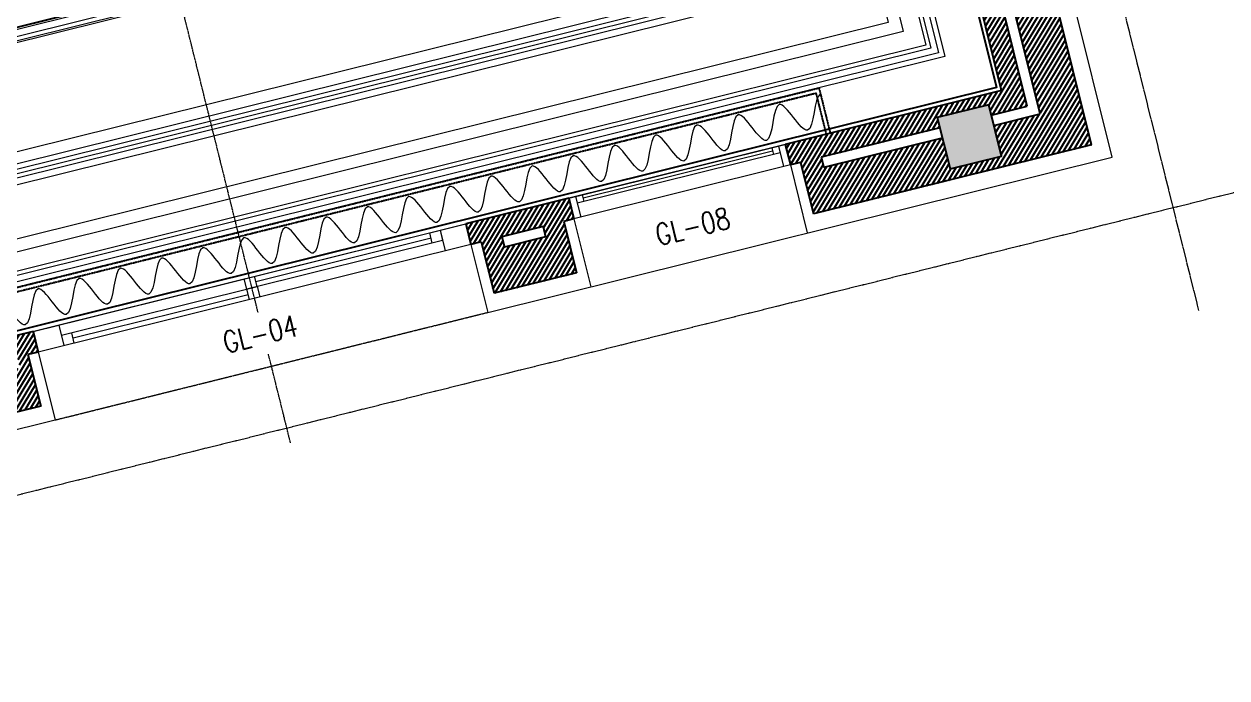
# Model space of a CAD drawing. Header units: inches. Extents: x 122939 to 389145, y 29603 to 574065.
# Drawn here: x 355941 to 361606, y 494827 to 497909 of the extents above; entities that cross this region are included whole.
import ezdxf
from ezdxf.enums import TextEntityAlignment as Align

# ---------------------------------------------------------------- set-up
doc = ezdxf.new("R2010")
doc.units = ezdxf.units.IN
doc.header["$MEASUREMENT"] = 0
doc.set_wipeout_variables(frame=1)
for name, pattern in [('CENTERX2', [4, 2.5, -0.5, 0.5, -0.5]), ('HIDDEN', [0.375, 0.25, -0.125]), ('PHANTOM-Z', [69.2, 60, -1.4, 2.5, -1.4, 2.5, -1.4])]:
    doc.linetypes.add(name, pattern=pattern)
for name, color, linetype, lineweight in [('a-cut', 30, 'PHANTOM-Z', 18), ('A-DOOR', 134, 'Continuous', 18), ('A-GLAZ', 134, 'Continuous', 18), ('A-GLAZ-IDEN', 3, 'Continuous', 18), ('A-WALL-TILE', 8, 'Continuous', 9), ('GRC', 41, 'Continuous', 0), ('XREF-V2-FF_COLS$0$A-COLS-PATT', 253, 'Continuous', 20)]:
    doc.layers.add(name, color=color, linetype=linetype, lineweight=lineweight)
for name, color, linetype in [('A-Plaster', 2, 'Continuous'), ('A-WALL', 7, 'Continuous'), ('column', 3, 'Continuous'), ('CQ Wall hatch_CHB', 8, 'Continuous'), ('DETAIL', 1, 'Continuous'), ('Layer7', 8, 'Continuous')]:
    doc.layers.add(name, color=color, linetype=linetype)
doc.styles.add('TXT2', font='romans.shx', dxfattribs={"width": 0.9})
pattern_1 = [(238.971423, (340850.444, 394099.291), (16.0670684, -9.6649787), [])]

# ---------------------------------------------------------------- blocks, each defined once
blk = doc.blocks.new('TAG-WIN')
at = {"color": 1}
blk.add_wipeout([(-3.34, 0), (3.34, 0), (4.5, 2.01), (3.34, 4), (-3.34, 4), (-4.5, 2)], dxfattribs=at)
at = {"color": 2, "style": 'TXT2', "width": 0.8}
blk.add_attdef('AW01', text='', height=2, dxfattribs=at).set_placement((0, 2), align=Align.MIDDLE)

msp = doc.modelspace()

# ---------------------------------------------------------------- hatches: boundary and pattern name
at = {"layer": 'CQ Wall hatch_CHB'}
h = msp.add_hatch(dxfattribs=at)
h.set_pattern_fill('ANSI31,_O', color=8, scale=150, angle=180)
h.set_pattern_definition(pattern_1)
h.paths.add_polyline_path([(359802.742, 501200.325), (359996.826, 501248.612), (359765.599, 502177.957), (359571.516, 502129.668)])
h.paths.add_polyline_path([(360128.214, 499684.049), (360371.065, 499744.47), (360274.487, 500132.636), (360031.639, 500072.216), (360055.785, 499975.175), (360104.304, 499987.246), (360152.837, 499793.224), (360104.073, 499781.091)])
h.paths.add_polyline_path([(359525.928, 497341.71), (359550.076, 497244.65), (359598.597, 497256.721), (359658.952, 497014.136), (360969.274, 497340.153), (360648.727, 498628.494), (360454.644, 498580.206), (360726.902, 497485.947), (360508.29, 497431.556), (360544.435, 497286.282), (360301.832, 497225.919), (360265.687, 497371.192), (359707.711, 497232.344), (359695.639, 497280.865), (360253.616, 497419.713), (360241.472, 497468.523), (360484.345, 497528.925), (360496.482, 497480.14), (360666.054, 497522.309), (360430.012, 498471.029), (360478.533, 498483.101), (360454.644, 498580.206), (360405.995, 498568.103), (360394.051, 498616.655), (360297.019, 498592.514), (360545.124, 497595.292)])
h.paths.add_polyline_path([(359669.277, 501115.595), (359766.294, 501139.732), (359754.22, 501188.253), (359802.742, 501200.325), (359778.363, 501297.308), (359730.074, 501285.294), (359522.995, 502117.595), (359425.976, 502093.456)])
h.paths.add_polyline_path([(360019.811, 500120.797), (359922.793, 500096.659), (360043.511, 499611.451), (360140.534, 499635.59)])
h = msp.add_hatch(dxfattribs=at)
h.set_pattern_fill('ANSI31,_O', color=8, scale=150, angle=180)
h.set_pattern_definition(pattern_1)
h.paths.add_polyline_path([(358203.566, 496858.116), (358191.494, 496906.636), (358385.574, 496954.935), (358397.646, 496906.414)], flags=16)
h.paths.add_polyline_path([(358542.978, 496736.464), (358482.619, 496979.068), (358531.14, 496991.14), (358506.993, 497088.193), (358021.788, 496967.462), (358045.931, 496870.421), (358094.452, 496882.493), (358154.811, 496639.896)])
h = msp.add_hatch(dxfattribs=at)
h.set_pattern_fill('ANSI31,_O', color=8, scale=150, angle=180)
h.set_pattern_definition(pattern_1)
h.paths.add_polyline_path([(356019.898, 496108.717), (355959.536, 496351.329), (356008.057, 496363.401), (355983.913, 496460.443), (355935.395, 496448.363), (355498.705, 496339.724), (355522.849, 496242.682), (355911.279, 496339.314), (355923.351, 496290.793), (355631.965, 496218.296), (355619.891, 496266.826), (355571.37, 496254.754), (355583.444, 496206.223), (355631.733, 496012.14)])
at = {"layer": 'XREF-V2-FF_COLS$0$A-COLS-PATT'}
msp.add_hatch(color=256, dxfattribs=at).paths.add_polyline_path([(360302.1, 497225.961), (360544.704, 497286.321), (360484.345, 497528.925), (360241.74, 497468.565)])

# ---------------------------------------------------------------- linework, layer by layer
at = {"layer": 'a-cut'}
msp.add_line((359778.85, 503366.282, 0), (361472.609, 496558.524, 0), dxfattribs=at)
at = {"layer": 'A-DOOR'}
for p, q in [((357864.037, 496876.69, 0), (357851.965, 496925.211, 0)), ((357033.136, 496695.725, 0), (357858.001, 496900.95, 0)), ((357039.172, 496671.465, 0), (357027.1, 496719.986, 0)), ((357002.734, 496610.875, 0), (356990.662, 496659.396, 0)), ((356171.844, 496429.913, 0), (356996.698, 496635.135, 0)), ((356177.88, 496405.653, 0), (356165.808, 496454.174, 0))]:
    msp.add_line(p, q, dxfattribs=at)
at = {"layer": 'A-DOOR', "color": 9, "linetype": 'HIDDEN'}
msp.add_line((356087.728, 496043.18, 0), (358125.602, 496550.2, 0), dxfattribs=at)
at = {"layer": 'A-DOOR', "elevation": 0}
msp.add_lwpolyline([(356008.057, 496363.401), (355983.909, 496460.459), (358021.784, 496967.479), (358045.931, 496870.421)], close=True, dxfattribs=at)
for points in [[(357900.482, 496937.299), (357912.558, 496888.762), (356990.651, 496659.393), (356978.575, 496707.93)], [(357900.482, 496937.299), (357924.629, 496840.241)], [(356117.283, 496442.118), (357039.179, 496671.484), (357051.255, 496622.947)], [(355983.913, 496460.443), (356105.215, 496490.623), (356129.359, 496393.581)]]:
    msp.add_lwpolyline(points, dxfattribs=at)
at = {"layer": 'A-GLAZ'}
for p, q in [((359525.934, 497341.687, 0), (358506.996, 497088.181, 0)), ((359462.857, 497325.994, 0), (359470.703, 497294.455, 0)), ((359494.395, 497333.84, 0), (359518.539, 497236.799, 0)), ((359502.242, 497302.302, 0), (358546.381, 497064.49, 0)), ((359466.78, 497310.224, 0), (358573.996, 497088.106, 0)), ((359550.078, 497244.646, 0), (358531.14, 496991.14, 0)), ((358538.534, 497096.028, 0), (358562.678, 496998.986, 0)), ((358570.073, 497103.875, 0), (358577.919, 497072.336, 0))]:
    msp.add_line(p, q, dxfattribs=at)
at = {"layer": 'A-Plaster', "elevation": 0}
msp.add_lwpolyline([(355979.085, 496479.851), (353475.381, 495856.934), (352371.755, 500296.466)], dxfattribs=at)
at = {"layer": 'A-WALL'}
for p, q in [((360969.019, 497340.059, 0), (360648.474, 498628.431, 0)), ((360544.87, 497595.201, 0), (360296.756, 498592.448, 0)), ((360666.055, 497522.303, 0), (360430.014, 498471.03, 0)), ((360726.648, 497485.854, 0), (360478.535, 498483.102, 0)), ((360544.87, 497595.201, 0), (359525.933, 497341.691, 0)), ((360496.225, 497480.076, -0.083), (360666.062, 497522.311, -0.018)), ((360666.062, 497522.311, -0.018), (360666.055, 497522.303, 0)), ((360508.291, 497431.554, -0.083), (360726.648, 497485.854, 0)), ((360253.623, 497419.686, -0.178), (359695.639, 497280.865, -0.016)), ((359525.933, 497341.691, 0), (359550.076, 497244.65, 0)), ((360969.019, 497340.059, 0), (359658.957, 497014.117, 0)), ((360265.692, 497371.174, -0.178), (359707.711, 497232.345, -0.016)), ((359695.639, 497280.865, 0), (359707.711, 497232.344, 0)), ((359598.597, 497256.721, 0), (359550.076, 497244.65, 0)), ((359598.597, 497256.721, 0), (359658.957, 497014.117, 0)), ((358506.996, 497088.181, 0), (358021.788, 496967.462, 0)), ((358506.996, 497088.181, 0), (358531.14, 496991.14, 0)), ((358531.14, 496991.14, 0), (358482.619, 496979.068, 0)), ((358482.619, 496979.068, 0), (358542.978, 496736.464, 0)), ((358021.788, 496967.462, 0), (358045.931, 496870.421, 0)), ((358385.577, 496954.924, 0), (358191.494, 496906.637, 0)), ((358385.577, 496954.924, 0), (358397.649, 496906.403, 0)), ((358094.452, 496882.493, 0), (358045.931, 496870.421, 0)), ((358094.452, 496882.493, 0), (358154.812, 496639.889, 0)), ((358191.494, 496906.637, 0), (358203.566, 496858.116, 0)), ((358397.649, 496906.403, 0), (358203.566, 496858.116, 0)), ((358542.978, 496736.464, 0), (358154.812, 496639.889, 0)), ((355983.913, 496460.443, 0), (355498.705, 496339.724, 0)), ((355983.913, 496460.443, 0), (356008.057, 496363.401, 0)), ((356008.057, 496363.401, 0), (355959.536, 496351.329, 0)), ((355959.536, 496351.329, 0), (356019.896, 496108.725, 0)), ((356019.896, 496108.725, 0), (355631.729, 496012.15, 0))]:
    msp.add_line(p, q, dxfattribs=at)
at = {"layer": 'A-WALL-TILE'}
for p, q in [((361065.967, 497281.74, 0), (359862.327, 502119.554, 0)), ((358125.606, 496550.183, 0), (361065.967, 497281.74, 0)), ((359550.077, 497244.646, 0), (359629.751, 496924.412, 0)), ((358531.14, 496991.14, 0), (358610.814, 496670.902, 0)), ((358045.931, 496870.421, 0), (358125.606, 496550.183, 0)), ((356008.057, 496363.401, 0), (356087.732, 496043.164, 0)), ((353147.37, 495311.607, 0), (356087.732, 496043.164, 0))]:
    msp.add_line(p, q, dxfattribs=at)
at = {"layer": 'column', "elevation": 0}
msp.add_lwpolyline([(360302.1, 497225.961), (360544.704, 497286.321), (360484.345, 497528.925), (360241.74, 497468.565)], close=True, dxfattribs=at)
at = {"layer": 'DETAIL', "color": 8, "lineweight": 0, "ltscale": 500}
for points in [[(359691.105, 497577.654, 0), (359659.824, 497566.73, 0), (359666.776, 497264.108, 0), (359461.795, 497675.222, 0), (359473.401, 497214.394, 0), (359267.712, 497626.937, 0), (359279.317, 497166.106, 0), (359073.629, 497578.649, 0), (359085.234, 497117.818, 0), (358879.545, 497530.362, 0), (358891.151, 497069.53, 0), (358685.462, 497482.074, 0), (358697.068, 497021.243, 0), (358491.379, 497433.786, 0), (358502.974, 496973.358, 0), (358366.218, 497247.264, 0), (358333.767, 497239.997, 0)], [(358333.767, 497239.997, 0), (358302.486, 497229.073, 0), (358309.438, 496926.451, 0), (358104.457, 497337.565, 0), (358116.062, 496876.737, 0), (357910.374, 497289.28, 0), (357921.979, 496828.449, 0), (357716.29, 497240.992, 0), (357727.896, 496780.161, 0), (357522.207, 497192.705, 0), (357533.813, 496731.873, 0), (357328.124, 497144.417, 0), (357339.729, 496683.586, 0), (357134.041, 497096.129, 0), (357145.636, 496635.701, 0), (357008.88, 496909.607, 0), (356976.428, 496902.34, 0)], [(356976.428, 496902.34, 0), (356945.148, 496891.416, 0), (356952.1, 496588.793, 0), (356747.119, 496999.908, 0), (356758.724, 496539.08, 0), (356553.035, 496951.622, 0), (356564.641, 496490.792, 0), (356358.952, 496903.335, 0), (356370.558, 496442.504, 0), (356164.869, 496855.047, 0), (356176.474, 496394.216, 0), (355970.786, 496806.76, 0), (355982.391, 496345.929, 0), (355776.702, 496758.472, 0), (355788.298, 496298.044, 0), (355651.541, 496571.95, 0), (355619.09, 496564.683, 0)]]:
    msp.add_open_spline(points, degree=3, knots=[1114.48912686, 1114.48912686, 1114.48912686, 1114.48912686, 1292.90734598, 1473.18490975, 1653.46247353, 1833.7400373, 2014.01760107, 2194.29516485, 2374.57272862, 2554.85029239, 2735.12785617, 2915.40541994, 3095.68298371, 3275.96054749, 3456.23811126, 3636.04309113, 3636.04309113, 3636.04309113, 3636.04309113], dxfattribs=at)
at = {"layer": 'GRC'}
for p, q in [((354212.898, 496246.524, 0), (359686.045, 497608.234, 0)), ((359739.162, 497394.742, 0), (359686.045, 497608.234, 0)), ((354237.135, 496231.944, 0), (359671.466, 497583.997, 0)), ((359719.753, 497389.913, 0), (359671.466, 497583.997, 0)), ((354285.422, 496037.861, 0), (359719.753, 497389.913, 0))]:
    msp.add_line(p, q, dxfattribs=at)
at = {"layer": 'GRC', "elevation": 0}
for points in [[(353926.751, 499508.642), (358410.234, 500624.125), (358920.823, 498571.906), (354437.339, 497456.423)], [(353936.218, 499502.947), (358404.539, 500614.657), (358911.355, 498577.602), (354443.034, 497465.891)], [(353958.941, 499489.278), (358390.871, 500591.935), (358888.633, 498591.27), (354456.703, 497488.613)], [(353998.849, 499465.272), (358366.865, 500552.027), (358848.725, 498615.276), (354480.709, 497528.521)], [(354008.392, 499459.532), (358361.124, 500542.484), (358839.182, 498621.017), (354486.449, 497538.064)], [(354012.179, 499457.254), (358358.846, 500538.697), (358835.395, 498623.295), (354488.727, 497541.851)]]:
    msp.add_lwpolyline(points, close=True, dxfattribs=at)
at = {"layer": 'Layer7', "linetype": 'CENTERX2', "lineweight": 0, "ltscale": 3}
msp.add_line((357196.147, 495935.911, 0), (355567.067, 502483.705, 0), dxfattribs=at)
at = {"layer": 'Layer7', "linetype": 'HIDDEN', "ltscale": 10}
for p, q in [((354213.16, 496246.589, 0), (359686.308, 497608.299, 0)), ((359739.424, 497394.808, 0), (359686.308, 497608.299, 0)), ((354237.397, 496232.01, 0), (359671.728, 497584.062, 0)), ((359720.016, 497389.979, 0), (359671.728, 497584.062, 0))]:
    msp.add_line(p, q, dxfattribs=at)

# ---------------------------------------------------------------- next in the draw order: block references
at = {"layer": 'A-GLAZ-IDEN', "xscale": 49.99999999999999, "yscale": 49.99999999999999, "zscale": 49.99999999999999, "rotation": 13.9714232829857}
for p, values in [((359114.105, 496858.065, 0), {'AW01': 'GL-08'}), ((357077.328, 496351.318, 0), {'AW01': 'GL-04'})]:
    msp.add_blockref('TAG-WIN', p, dxfattribs=at).add_auto_attribs(values)

# ---------------------------------------------------------------- next in the draw order: linework, layer by layer
at = {"layer": 'a-cut'}
msp.add_line((352443.469, 494827.332, 0), (361837.098, 497164.451, 0), dxfattribs=at)
at = {"layer": 'A-Plaster', "elevation": 0}
msp.add_lwpolyline([(359416.135, 502049.096), (360520.633, 497609.781), (355979.085, 496479.851)], dxfattribs=at)
at = {"layer": 'GRC', "elevation": 0}
for points in [[(352569.574, 500325.037), (359226.63, 501981.301), (360277.999, 497755.511), (353620.944, 496099.247)], [(352600.193, 500306.619), (359208.212, 501950.683), (360247.381, 497773.929), (353639.362, 496129.865)], [(352635.609, 500285.315), (359186.908, 501915.267), (360211.965, 497795.233), (353660.666, 496165.281)], [(352658.863, 500271.327), (359172.919, 501892.013), (360188.711, 497809.221), (353674.654, 496188.535)], [(352765.462, 500207.203), (359108.795, 501785.413), (360082.111, 497873.345), (353738.778, 496295.135)], [(352836.908, 500164.225), (359065.818, 501713.968), (360010.666, 497916.323), (353781.756, 496366.581)], [(353138.12, 499983.034), (358884.627, 501412.755), (359709.453, 498097.514), (353962.947, 496667.793)], [(353175.401, 499960.608), (358862.201, 501375.475), (359672.173, 498119.94), (353985.373, 496705.074)], [(353199.638, 499946.029), (358847.621, 501351.237), (359647.935, 498134.519), (353999.952, 496729.311)], [(353223.875, 499931.449), (358833.042, 501327), (359623.698, 498149.099), (354014.532, 496753.548)], [(353254.172, 499913.225), (358814.817, 501296.704), (359593.402, 498167.323), (354032.756, 496783.844)], [(353320.824, 499873.131), (358774.724, 501230.052), (359526.75, 498207.417), (354072.85, 496850.496)]]:
    msp.add_lwpolyline(points, close=True, dxfattribs=at)

doc.saveas('drawing.dxf')
